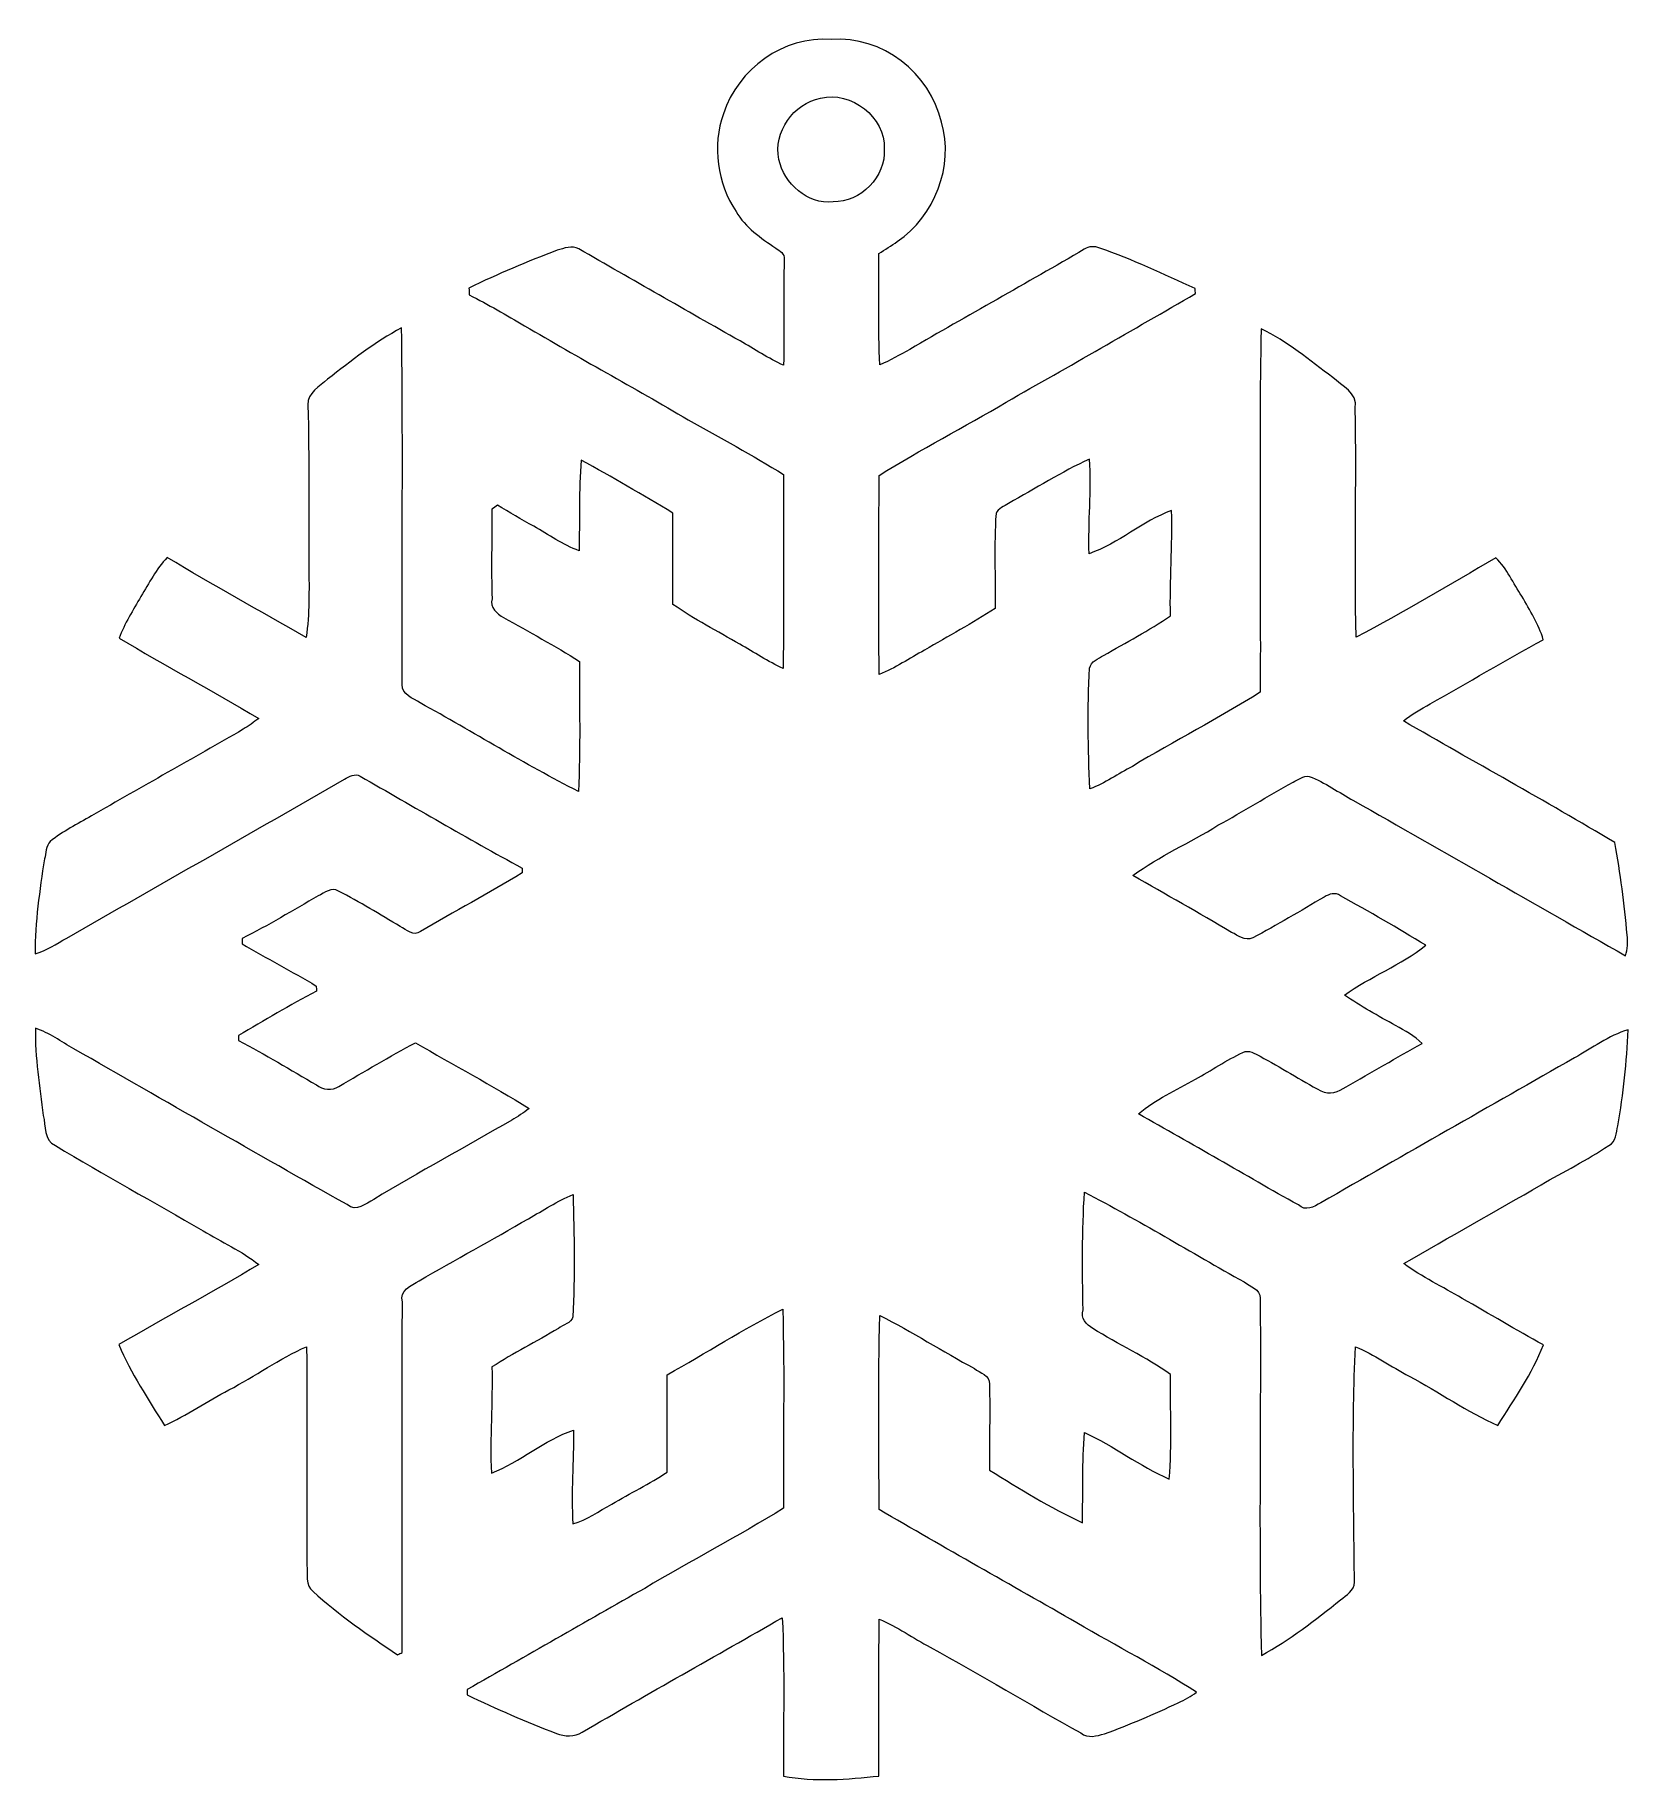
# Model space of a CAD drawing. Header units: centimetres. Extents: x -14.7 to 14.7, y -16.1 to 16.2.
import ezdxf

# ---------------------------------------------------------------- set-up
doc = ezdxf.new("R2010")
doc.units = ezdxf.units.CM
doc.header["$MEASUREMENT"] = 0
doc.layers.add('Layer 1', color=7, linetype='Continuous')

msp = doc.modelspace()

# ---------------------------------------------------------------- linework, layer by layer
at = {"layer": 'Layer 1', "color": 251, "lineweight": 9}
for points, knots in [([(-2.00166, 14.72511), (-1.72826, 15.54885), (-0.89005, 16.17573), (-0.00634, 16.09495), (-0.00634, 16.09495), (0.93205, 16.18208), (1.8274, 15.46982), (2.03448, 14.56883), (2.03448, 14.56883), (2.27472, 13.75744), (1.90748, 12.83175), (1.21638, 12.36079), (1.21638, 12.36079), (1.10702, 12.27965), (0.9899, 12.21086), (0.87666, 12.13537), (0.87666, 12.13537), (0.87807, 11.44851), (0.86114, 10.7613), (0.89077, 10.07515), (0.89077, 10.07515), (1.08515, 10.1524), (1.26401, 10.26212), (1.44604, 10.36407), (1.44604, 10.36407), (2.51954, 10.98743), (3.6054, 11.59068), (4.67713, 12.21686), (4.67713, 12.21686), (4.76286, 12.27401), (4.8694, 12.27436), (4.96359, 12.23873), (4.96359, 12.23873), (5.56684, 12.02883), (6.14398, 11.7526), (6.72571, 11.49084), (6.72571, 11.49084), (6.72748, 11.46685), (6.73101, 11.41888), (6.73277, 11.39489), (6.73277, 11.39489), (5.56825, 10.72249), (4.40444, 10.04833), (3.23216, 9.3897), (3.23216, 9.3897), (2.4571, 8.92262), (1.64995, 8.51058), (0.88125, 8.03221), (0.88125, 8.03221), (0.87172, 6.8049), (0.87172, 5.57723), (0.88019, 4.34992), (0.88019, 4.34992), (1.17934, 4.46104), (1.4411, 4.65013), (1.72227, 4.79794), (1.72227, 4.79794), (2.15618, 5.05865), (2.60562, 5.29254), (3.02825, 5.57158), (3.02825, 5.57158), (3.0346, 6.15578), (3.00285, 6.7414), (3.04307, 7.32489), (3.04307, 7.32489), (3.08046, 7.42437), (3.19441, 7.45789), (3.27449, 7.51292), (3.27449, 7.51292), (3.77579, 7.7835), (4.2538, 8.09924), (4.77379, 8.33383), (4.77379, 8.33383), (4.81613, 7.74999), (4.7424, 7.16649), (4.76708, 6.58265), (4.76708, 6.58265), (5.31284, 6.77103), (5.74923, 7.18519), (6.29145, 7.38133), (6.29145, 7.38133), (6.31155, 6.73152), (6.2537, 6.08205), (6.27169, 5.43188), (6.27169, 5.43188), (5.87235, 5.16518), (5.45113, 4.93447), (5.03203, 4.70128), (5.03203, 4.70128), (4.93819, 4.63884), (4.80025, 4.59192), (4.7745, 4.46668), (4.7745, 4.46668), (4.73464, 3.72268), (4.74346, 2.97514), (4.78015, 2.23113), (4.78015, 2.23113), (5.05955, 2.33485), (5.30437, 2.50877), (5.56649, 2.64741), (5.56649, 2.64741), (6.34824, 3.11625), (7.15857, 3.5357), (7.93221, 4.01901), (7.93221, 4.01901), (7.94103, 6.2595), (7.90999, 8.5007), (7.94633, 10.74084), (7.94633, 10.74084), (8.43492, 10.51859), (8.84238, 10.1577), (9.27277, 9.84337), (9.27277, 9.84337), (9.4421, 9.68568), (9.73703, 9.5615), (9.68975, 9.27822), (9.68975, 9.27822), (9.71726, 7.86464), (9.66718, 6.44965), (9.70951, 5.03642), (9.70951, 5.03642), (10.58369, 5.50138), (11.43565, 6.00691), (12.28973, 6.50715), (12.28973, 6.50715), (12.49822, 6.30501), (12.61499, 6.03337), (12.77268, 5.79383), (12.77268, 5.79383), (12.91873, 5.53384), (13.08736, 5.27984), (13.16885, 4.98985), (13.16885, 4.98985), (12.464, 4.6085), (11.77714, 4.19575), (11.07758, 3.80452), (11.07758, 3.80452), (10.90754, 3.7068), (10.73186, 3.61578), (10.58087, 3.48914), (10.58087, 3.48914), (11.88262, 2.73313), (13.20377, 2.01135), (14.49423, 1.2363), (14.49423, 1.2363), (14.59725, 0.67009), (14.66921, 0.09894), (14.72178, -0.47397), (14.72178, -0.47397), (14.738, -0.60273), (14.72601, -0.73361), (14.69285, -0.8585), (14.69285, -0.8585), (13.01574, 0.0993), (11.3397, 1.0585), (9.66083, 2.01312), (9.66083, 2.01312), (9.38707, 2.16163), (9.13448, 2.35213), (8.83991, 2.45938), (8.83991, 2.45938), (8.7302, 2.4869), (8.63424, 2.39306), (8.53863, 2.35637), (8.53863, 2.35637), (8.07262, 2.09425), (7.61648, 1.81556), (7.1494, 1.55627), (7.1494, 1.55627), (6.63188, 1.23524), (6.0692, 0.98865), (5.57707, 0.62776), (5.57707, 0.62776), (6.18561, 0.2778), (6.79698, -0.06722), (7.40128, -0.42423), (7.40128, -0.42423), (7.52264, -0.48032), (7.64788, -0.59285), (7.79287, -0.52759), (7.79287, -0.52759), (8.2409, -0.28841), (8.67763, -0.0277), (9.11577, 0.22947), (9.11577, 0.22947), (9.2068, 0.28627), (9.32251, 0.32155), (9.41917, 0.25417), (9.41917, 0.25417), (9.94657, -0.04675), (10.47715, -0.3445), (10.99468, -0.6627), (10.99468, -0.6627), (10.53677, -1.03559), (9.96668, -1.24055), (9.48832, -1.58557), (9.48832, -1.58557), (9.79487, -1.78877), (10.11344, -1.97398), (10.43764, -2.14825), (10.43764, -2.14825), (10.61086, -2.24209), (10.78654, -2.34052), (10.92589, -2.48233), (10.92589, -2.48233), (10.45281, -2.74162), (9.98819, -3.01573), (9.52042, -3.2842), (9.52042, -3.2842), (9.38636, -3.37063), (9.20856, -3.44436), (9.0558, -3.35969), (9.0558, -3.35969), (8.67658, -3.15226), (8.31004, -2.92225), (7.92904, -2.71799), (7.92904, -2.71799), (7.83379, -2.66789), (7.72337, -2.59063), (7.60978, -2.64567), (7.60978, -2.64567), (7.30533, -2.78854), (7.02734, -2.98045), (6.73277, -3.14167), (6.73277, -3.14167), (6.37858, -3.34734), (5.9937, -3.51209), (5.6822, -3.78373), (5.6822, -3.78373), (6.67139, -4.33759), (7.64682, -4.91615), (8.63706, -5.46789), (8.63706, -5.46789), (8.7683, -5.5956), (8.92881, -5.5007), (9.05405, -5.42944), (9.05405, -5.42944), (10.61474, -4.5295), (12.18213, -3.64191), (13.74529, -2.74621), (13.74529, -2.74621), (14.07302, -2.56947), (14.37782, -2.33522), (14.738, -2.22586), (14.738, -2.22586), (14.71966, -2.8217), (14.64769, -3.41578), (14.55138, -4.00422), (14.55138, -4.00422), (14.51364, -4.12628), (14.52951, -4.3076), (14.37993, -4.36617), (14.37993, -4.36617), (13.98376, -4.64239), (13.54456, -4.84806), (13.13075, -5.09571), (13.13075, -5.09571), (12.28479, -5.58501), (11.43283, -6.06373), (10.58757, -6.55445), (10.58757, -6.55445), (10.92871, -6.79998), (11.30724, -6.98766), (11.67025, -7.19862), (11.67025, -7.19862), (12.1726, -7.48225), (12.66579, -7.78211), (13.17238, -8.05869), (13.17238, -8.05869), (12.96424, -8.59244), (12.62733, -9.0627), (12.3303, -9.54812), (12.3303, -9.54812), (11.75562, -9.29482), (11.23986, -8.93146), (10.68706, -8.63689), (10.68706, -8.63689), (10.35262, -8.46086), (10.0443, -8.23367), (9.69222, -8.09326), (9.69222, -8.09326), (9.6252, -9.54388), (9.664, -10.99874), (9.67458, -12.45042), (9.67458, -12.45042), (9.67705, -12.60776), (9.51901, -12.68431), (9.41917, -12.77674), (9.41917, -12.77674), (8.95104, -13.14751), (8.47796, -13.51793), (7.95267, -13.80544), (7.95267, -13.80544), (7.90117, -11.6027), (7.94738, -9.39783), (7.93151, -7.19474), (7.93151, -7.19474), (7.93645, -7.02858), (7.74313, -6.97566), (7.63623, -6.89276), (7.63623, -6.89276), (6.64775, -6.3449), (5.68361, -5.75117), (4.67925, -5.23294), (4.67925, -5.23294), (4.63339, -5.95755), (4.64255, -6.68462), (4.65315, -7.41064), (4.65315, -7.41064), (4.60552, -7.56586), (4.71453, -7.68228), (4.8327, -7.75283), (4.8327, -7.75283), (5.30437, -8.05058), (5.81731, -8.28129), (6.27275, -8.6055), (6.27275, -8.6055), (6.2664, -9.25002), (6.2978, -9.89631), (6.24946, -10.53978), (6.24946, -10.53978), (5.69913, -10.30659), (5.22359, -9.9263), (4.6796, -9.67829), (4.6796, -9.67829), (4.63656, -10.23357), (4.65315, -10.79131), (4.6422, -11.34834), (4.6422, -11.34834), (4.04496, -11.06788), (3.48016, -10.72216), (2.92101, -10.37327), (2.92101, -10.37327), (2.91783, -9.84269), (2.93476, -9.31211), (2.92101, -8.78188), (2.92101, -8.78188), (2.933, -8.62208), (2.74391, -8.57375), (2.64231, -8.49719), (2.64231, -8.49719), (2.05669, -8.1737), (1.48873, -7.8188), (0.89395, -7.51294), (0.89395, -7.51294), (0.85549, -8.71027), (0.88054, -9.90866), (0.87913, -11.10634), (0.87913, -11.10634), (2.0948, -11.81083), (3.31788, -12.50228), (4.53743, -13.20007), (4.53743, -13.20007), (5.27403, -13.63223), (6.03356, -14.02593), (6.75464, -14.48419), (6.75464, -14.48419), (6.65128, -14.56427), (6.53486, -14.62565), (6.41633, -14.68033), (6.41633, -14.68033), (5.96936, -14.89058), (5.51498, -15.08602), (5.05073, -15.25536), (5.05073, -15.25536), (4.90891, -15.29381), (4.7424, -15.34532), (4.6154, -15.23913), (4.6154, -15.23913), (3.68018, -14.7216), (2.76508, -14.16704), (1.82704, -13.6541), (1.82704, -13.6541), (1.51166, -13.48265), (1.21497, -13.27416), (0.88336, -13.13375), (0.88336, -13.13375), (0.86749, -14.10107), (0.87737, -15.06838), (0.87772, -16.03605), (0.87772, -16.03605), (0.29387, -16.09638), (-0.31079, -16.14753), (-0.89146, -16.03782), (-0.89146, -16.03782), (-0.89746, -15.06062), (-0.86148, -14.08237), (-0.91298, -13.10623), (-0.91298, -13.10623), (-2.14348, -13.81673), (-3.38667, -14.50535), (-4.61257, -15.22431), (-4.61257, -15.22431), (-4.75474, -15.31533), (-4.93783, -15.30686), (-5.09059, -15.24689), (-5.09059, -15.24689), (-5.65397, -15.03875), (-6.20148, -14.79075), (-6.7437, -14.53357), (-6.7437, -14.53357), (-6.74335, -14.50888), (-6.74265, -14.45914), (-6.74229, -14.43444), (-6.74229, -14.43444), (-5.64445, -13.81673), (-4.55542, -13.18208), (-3.45758, -12.56366), (-3.45758, -12.56366), (-2.60702, -12.05884), (-1.73144, -11.59635), (-0.88794, -11.08023), (-0.88794, -11.08023), (-0.89781, -9.85292), (-0.86853, -8.62525), (-0.90275, -7.39864), (-0.90275, -7.39864), (-1.63689, -7.76024), (-2.32234, -8.21427), (-3.03918, -8.60902), (-3.03918, -8.60902), (-3.04165, -9.20945), (-3.04024, -9.80988), (-3.03918, -10.41066), (-3.03918, -10.41066), (-3.36833, -10.63009), (-3.72604, -10.80189), (-4.06612, -11.00262), (-4.06612, -11.00262), (-4.30248, -11.13315), (-4.52579, -11.29613), (-4.78825, -11.37057), (-4.78825, -11.37057), (-4.8193, -10.79237), (-4.77309, -10.21452), (-4.77238, -9.63631), (-4.77238, -9.63631), (-5.32025, -9.8127), (-5.75804, -10.22616), (-6.29391, -10.43253), (-6.29391, -10.43253), (-6.32813, -9.77742), (-6.26675, -9.12232), (-6.28403, -8.46685), (-6.28403, -8.46685), (-5.88434, -8.2125), (-5.46488, -7.99166), (-5.0539, -7.75636), (-5.0539, -7.75636), (-4.97029, -7.68192), (-4.81471, -7.66005), (-4.78614, -7.53623), (-4.78614, -7.53623), (-4.74663, -6.78375), (-4.76321, -6.02845), (-4.78367, -5.27563), (-4.78367, -5.27563), (-5.07506, -5.39204), (-5.33541, -5.57231), (-5.60988, -5.72224), (-5.60988, -5.72224), (-6.27874, -6.11312), (-6.9589, -6.48495), (-7.63023, -6.87159), (-7.63023, -6.87159), (-7.77064, -6.96332), (-8.00524, -7.04163), (-7.94033, -7.2667), (-7.94033, -7.2667), (-7.95267, -9.42782), (-7.9368, -11.58964), (-7.94597, -13.75111), (-7.94597, -13.75111), (-7.96643, -13.76099), (-8.00771, -13.7811), (-8.02852, -13.79133), (-8.02852, -13.79133), (-8.5718, -13.4322), (-9.11049, -13.0579), (-9.5945, -12.62152), (-9.5945, -12.62152), (-9.74443, -12.50722), (-9.68939, -12.29626), (-9.70915, -12.1368), (-9.70915, -12.1368), (-9.71339, -10.78813), (-9.69892, -9.43946), (-9.71267, -8.09115), (-9.71267, -8.09115), (-10.21715, -8.31128), (-10.66518, -8.63936), (-11.15378, -8.8916), (-11.15378, -8.8916), (-11.55595, -9.09974), (-11.92813, -9.36503), (-12.34264, -9.54953), (-12.34264, -9.54953), (-12.64497, -9.06481), (-12.96706, -8.58398), (-13.18543, -8.05375), (-13.18543, -8.05375), (-12.32923, -7.54822), (-11.45117, -7.08044), (-10.5978, -6.56997), (-10.5978, -6.56997), (-10.9153, -6.32091), (-11.28713, -6.15687), (-11.62897, -5.9452), (-11.62897, -5.9452), (-12.53843, -5.41744), (-13.462, -4.91332), (-14.36088, -4.36864), (-14.36088, -4.36864), (-14.5796, -4.27374), (-14.53621, -4.00457), (-14.58595, -3.81583), (-14.58595, -3.81583), (-14.65475, -3.2782), (-14.74012, -2.73915), (-14.73165, -2.19588), (-14.73165, -2.19588), (-14.47483, -2.28513), (-14.25187, -2.44564), (-14.01833, -2.58111), (-14.01833, -2.58111), (-12.33311, -3.54137), (-10.6546, -4.51469), (-8.96267, -5.4626), (-8.96267, -5.4626), (-8.79546, -5.60865), (-8.62048, -5.44002), (-8.47055, -5.36594), (-8.47055, -5.36594), (-7.62882, -4.86041), (-6.76663, -4.39086), (-5.9182, -3.89697), (-5.9182, -3.89697), (-5.80708, -3.83312), (-5.69913, -3.76362), (-5.59753, -3.6853), (-5.59753, -3.6853), (-6.28333, -3.25527), (-6.99982, -2.87639), (-7.69761, -2.4661), (-7.69761, -2.4661), (-8.17738, -2.72328), (-8.64693, -2.99845), (-9.11507, -3.27608), (-9.11507, -3.27608), (-9.24349, -3.35934), (-9.41282, -3.34064), (-9.53241, -3.24857), (-9.53241, -3.24857), (-10.00865, -2.96775), (-10.4835, -2.68412), (-10.97139, -2.42377), (-10.97139, -2.42377), (-10.9728, -2.40084), (-10.97527, -2.35533), (-10.97668, -2.33275), (-10.97668, -2.33275), (-10.49691, -2.05723), (-10.02383, -1.76972), (-9.53312, -1.5136), (-9.53312, -1.5136), (-9.53312, -1.48962), (-9.53347, -1.44164), (-9.53382, -1.41765), (-9.53382, -1.41765), (-9.98714, -1.14883), (-10.45175, -0.90012), (-10.90825, -0.6366), (-10.90825, -0.6366), (-10.90683, -0.6112), (-10.90472, -0.5604), (-10.90366, -0.535), (-10.90366, -0.535), (-10.42282, -0.29582), (-9.96351, -0.01642), (-9.49784, 0.25064), (-9.49784, 0.25064), (-9.38283, 0.3032), (-9.25124, 0.42068), (-9.12072, 0.34095), (-9.12072, 0.34095), (-8.73266, 0.13563), (-8.3559, -0.09156), (-7.97984, -0.31804), (-7.97984, -0.31804), (-7.86554, -0.37237), (-7.73501, -0.50431), (-7.60554, -0.40941), (-7.60554, -0.40941), (-6.98006, -0.04429), (-6.34542, 0.30461), (-5.72241, 0.67432), (-5.72241, 0.67432), (-5.72382, 0.69725), (-5.72629, 0.74241), (-5.7277, 0.76534), (-5.7277, 0.76534), (-6.73524, 1.31638), (-7.72725, 1.89493), (-8.72313, 2.46643), (-8.72313, 2.46643), (-8.81979, 2.52641), (-8.92493, 2.45479), (-9.01242, 2.41175), (-9.01242, 2.41175), (-10.72127, 1.42398), (-12.43965, 0.45172), (-14.15168, -0.53077), (-14.15168, -0.53077), (-14.34183, -0.63695), (-14.52598, -0.76254), (-14.738, -0.82287), (-14.738, -0.82287), (-14.73553, -0.23302), (-14.65616, 0.3533), (-14.56373, 0.93432), (-14.56373, 0.93432), (-14.53304, 1.04015), (-14.53903, 1.1728), (-14.4586, 1.25923), (-14.4586, 1.25923), (-14.2233, 1.44514), (-13.95413, 1.58096), (-13.69554, 1.73089), (-13.69554, 1.73089), (-12.76068, 2.26782), (-11.82088, 2.79558), (-10.88673, 3.33356), (-10.88673, 3.33356), (-10.7883, 3.39671), (-10.69199, 3.46303), (-10.59921, 3.53465), (-10.59921, 3.53465), (-11.45752, 4.03453), (-12.325, 4.51854), (-13.18296, 5.01843), (-13.18296, 5.01843), (-13.08241, 5.29183), (-12.92331, 5.53842), (-12.78114, 5.79101), (-12.78114, 5.79101), (-12.62874, 6.0376), (-12.49433, 6.29936), (-12.29501, 6.5128), (-12.29501, 6.5128), (-11.44553, 6.00656), (-10.58157, 5.52431), (-9.72221, 5.03466), (-9.72221, 5.03466), (-9.65694, 5.46998), (-9.67034, 5.91131), (-9.67, 6.34981), (-9.67, 6.34981), (-9.67881, 7.345), (-9.65835, 8.34054), (-9.69151, 9.33537), (-9.69151, 9.33537), (-9.70244, 9.55868), (-9.4675, 9.68074), (-9.32603, 9.81303), (-9.32603, 9.81303), (-8.88224, 10.14605), (-8.4515, 10.50589), (-7.9555, 10.76059), (-7.9555, 10.76059), (-7.92692, 8.56067), (-7.95338, 6.3604), (-7.94421, 4.16047), (-7.94421, 4.16047), (-7.95197, 3.97068), (-7.74136, 3.9093), (-7.61048, 3.8211), (-7.61048, 3.8211), (-6.63011, 3.28206), (-5.67973, 2.68868), (-4.68242, 2.18139), (-4.68242, 2.18139), (-4.64537, 2.98325), (-4.66796, 3.78618), (-4.66302, 4.58839), (-4.66302, 4.58839), (-5.11881, 4.8812), (-5.59929, 5.13273), (-6.06919, 5.40119), (-6.06919, 5.40119), (-6.19231, 5.4714), (-6.32601, 5.58323), (-6.28086, 5.74974), (-6.28086, 5.74974), (-6.30132, 6.30078), (-6.28333, 6.85252), (-6.28333, 7.40391), (-6.28333, 7.40391), (-6.24981, 7.43002), (-6.2163, 7.45648), (-6.18243, 7.48258), (-6.18243, 7.48258), (-5.9623, 7.345), (-5.73793, 7.21412), (-5.51039, 7.08923), (-5.51039, 7.08923), (-5.23239, 6.93578), (-4.97204, 6.74633), (-4.67219, 6.63591), (-4.67219, 6.63591), (-4.65985, 7.19542), (-4.67678, 7.75563), (-4.63339, 8.31408), (-4.63339, 8.31408), (-4.05906, 8.00399), (-3.4978, 7.66814), (-2.93582, 7.33583), (-2.93582, 7.33583), (-2.93335, 6.77138), (-2.93511, 6.20694), (-2.93406, 5.64249), (-2.93406, 5.64249), (-2.53964, 5.36803), (-2.11208, 5.14755), (-1.69651, 4.90801), (-1.69651, 4.90801), (-1.43052, 4.75702), (-1.17439, 4.58663), (-0.8964, 4.45787), (-0.8964, 4.45787), (-0.87876, 5.65378), (-0.89252, 6.8497), (-0.88794, 8.04561), (-0.88794, 8.04561), (-1.46227, 8.40898), (-2.06552, 8.72401), (-2.6543, 9.06267), (-2.6543, 9.06267), (-3.65584, 9.65358), (-4.67854, 10.20814), (-5.67867, 10.80187), (-5.67867, 10.80187), (-6.0191, 10.99343), (-6.35177, 11.19874), (-6.70278, 11.3709), (-6.70278, 11.3709), (-6.7056, 11.41358), (-6.70772, 11.45662), (-6.71019, 11.49931), (-6.71019, 11.49931), (-6.17608, 11.75684), (-5.63034, 11.98967), (-5.07506, 12.19746), (-5.07506, 12.19746), (-4.95053, 12.23485), (-4.80272, 12.29024), (-4.67854, 12.22462), (-4.67854, 12.22462), (-3.68441, 11.65524), (-2.6917, 11.08303), (-1.69404, 10.51965), (-1.69404, 10.51965), (-1.42417, 10.37113), (-1.16981, 10.19297), (-0.88688, 10.06915), (-0.88688, 10.06915), (-0.87665, 10.72214), (-0.89393, 11.37584), (-0.87665, 12.02883), (-0.87665, 12.02883), (-0.86359, 12.13113), (-0.9592, 12.18934), (-1.03187, 12.23873), (-1.03187, 12.23873), (-1.3081, 12.42323), (-1.59738, 12.61832), (-1.76671, 12.9136), (-1.76671, 12.9136), (-2.11526, 13.43888), (-2.21051, 14.12891), (-2.00166, 14.72511), (-2.00166, 14.72511), (-2.00166, 14.72511), (-2.00166, 14.72511), (-2.00166, 14.72511)], [0, 0, 0, 0, 0.00507614, 0.00507614, 0.00507614, 0.00507614, 0.01015228, 0.01015228, 0.01015228, 0.01015228, 0.01522843, 0.01522843, 0.01522843, 0.01522843, 0.02030457, 0.02030457, 0.02030457, 0.02030457, 0.02538071, 0.02538071, 0.02538071, 0.02538071, 0.03045685, 0.03045685, 0.03045685, 0.03045685, 0.03553299, 0.03553299, 0.03553299, 0.03553299, 0.04060914, 0.04060914, 0.04060914, 0.04060914, 0.04568528, 0.04568528, 0.04568528, 0.04568528, 0.05076142, 0.05076142, 0.05076142, 0.05076142, 0.05583756, 0.05583756, 0.05583756, 0.05583756, 0.06091371, 0.06091371, 0.06091371, 0.06091371, 0.06598985, 0.06598985, 0.06598985, 0.06598985, 0.07106599, 0.07106599, 0.07106599, 0.07106599, 0.07614213, 0.07614213, 0.07614213, 0.07614213, 0.08121827, 0.08121827, 0.08121827, 0.08121827, 0.08629442, 0.08629442, 0.08629442, 0.08629442, 0.09137056, 0.09137056, 0.09137056, 0.09137056, 0.0964467, 0.0964467, 0.0964467, 0.0964467, 0.10152284, 0.10152284, 0.10152284, 0.10152284, 0.10659898, 0.10659898, 0.10659898, 0.10659898, 0.11167513, 0.11167513, 0.11167513, 0.11167513, 0.11675127, 0.11675127, 0.11675127, 0.11675127, 0.12182741, 0.12182741, 0.12182741, 0.12182741, 0.12690355, 0.12690355, 0.12690355, 0.12690355, 0.1319797, 0.1319797, 0.1319797, 0.1319797, 0.13705584, 0.13705584, 0.13705584, 0.13705584, 0.14213198, 0.14213198, 0.14213198, 0.14213198, 0.14720812, 0.14720812, 0.14720812, 0.14720812, 0.15228426, 0.15228426, 0.15228426, 0.15228426, 0.15736041, 0.15736041, 0.15736041, 0.15736041, 0.16243655, 0.16243655, 0.16243655, 0.16243655, 0.16751269, 0.16751269, 0.16751269, 0.16751269, 0.17258883, 0.17258883, 0.17258883, 0.17258883, 0.17766497, 0.17766497, 0.17766497, 0.17766497, 0.18274112, 0.18274112, 0.18274112, 0.18274112, 0.18781726, 0.18781726, 0.18781726, 0.18781726, 0.1928934, 0.1928934, 0.1928934, 0.1928934, 0.19796954, 0.19796954, 0.19796954, 0.19796954, 0.20304569, 0.20304569, 0.20304569, 0.20304569, 0.20812183, 0.20812183, 0.20812183, 0.20812183, 0.21319797, 0.21319797, 0.21319797, 0.21319797, 0.21827411, 0.21827411, 0.21827411, 0.21827411, 0.22335025, 0.22335025, 0.22335025, 0.22335025, 0.2284264, 0.2284264, 0.2284264, 0.2284264, 0.23350254, 0.23350254, 0.23350254, 0.23350254, 0.23857868, 0.23857868, 0.23857868, 0.23857868, 0.24365482, 0.24365482, 0.24365482, 0.24365482, 0.24873096, 0.24873096, 0.24873096, 0.24873096, 0.25380711, 0.25380711, 0.25380711, 0.25380711, 0.25888325, 0.25888325, 0.25888325, 0.25888325, 0.26395939, 0.26395939, 0.26395939, 0.26395939, 0.26903553, 0.26903553, 0.26903553, 0.26903553, 0.27411168, 0.27411168, 0.27411168, 0.27411168, 0.27918782, 0.27918782, 0.27918782, 0.27918782, 0.28426396, 0.28426396, 0.28426396, 0.28426396, 0.2893401, 0.2893401, 0.2893401, 0.2893401, 0.29441624, 0.29441624, 0.29441624, 0.29441624, 0.29949239, 0.29949239, 0.29949239, 0.29949239, 0.30456853, 0.30456853, 0.30456853, 0.30456853, 0.30964467, 0.30964467, 0.30964467, 0.30964467, 0.31472081, 0.31472081, 0.31472081, 0.31472081, 0.31979695, 0.31979695, 0.31979695, 0.31979695, 0.3248731, 0.3248731, 0.3248731, 0.3248731, 0.32994924, 0.32994924, 0.32994924, 0.32994924, 0.33502538, 0.33502538, 0.33502538, 0.33502538, 0.34010152, 0.34010152, 0.34010152, 0.34010152, 0.34517766, 0.34517766, 0.34517766, 0.34517766, 0.35025381, 0.35025381, 0.35025381, 0.35025381, 0.35532995, 0.35532995, 0.35532995, 0.35532995, 0.36040609, 0.36040609, 0.36040609, 0.36040609, 0.36548223, 0.36548223, 0.36548223, 0.36548223, 0.37055838, 0.37055838, 0.37055838, 0.37055838, 0.37563452, 0.37563452, 0.37563452, 0.37563452, 0.38071066, 0.38071066, 0.38071066, 0.38071066, 0.3857868, 0.3857868, 0.3857868, 0.3857868, 0.39086294, 0.39086294, 0.39086294, 0.39086294, 0.39593909, 0.39593909, 0.39593909, 0.39593909, 0.40101523, 0.40101523, 0.40101523, 0.40101523, 0.40609137, 0.40609137, 0.40609137, 0.40609137, 0.41116751, 0.41116751, 0.41116751, 0.41116751, 0.41624365, 0.41624365, 0.41624365, 0.41624365, 0.4213198, 0.4213198, 0.4213198, 0.4213198, 0.42639594, 0.42639594, 0.42639594, 0.42639594, 0.43147208, 0.43147208, 0.43147208, 0.43147208, 0.43654822, 0.43654822, 0.43654822, 0.43654822, 0.44162437, 0.44162437, 0.44162437, 0.44162437, 0.44670051, 0.44670051, 0.44670051, 0.44670051, 0.45177665, 0.45177665, 0.45177665, 0.45177665, 0.45685279, 0.45685279, 0.45685279, 0.45685279, 0.46192893, 0.46192893, 0.46192893, 0.46192893, 0.46700508, 0.46700508, 0.46700508, 0.46700508, 0.47208122, 0.47208122, 0.47208122, 0.47208122, 0.47715736, 0.47715736, 0.47715736, 0.47715736, 0.4822335, 0.4822335, 0.4822335, 0.4822335, 0.48730964, 0.48730964, 0.48730964, 0.48730964, 0.49238579, 0.49238579, 0.49238579, 0.49238579, 0.49746193, 0.49746193, 0.49746193, 0.49746193, 0.50253807, 0.50253807, 0.50253807, 0.50253807, 0.50761421, 0.50761421, 0.50761421, 0.50761421, 0.51269036, 0.51269036, 0.51269036, 0.51269036, 0.5177665, 0.5177665, 0.5177665, 0.5177665, 0.52284264, 0.52284264, 0.52284264, 0.52284264, 0.52791878, 0.52791878, 0.52791878, 0.52791878, 0.53299492, 0.53299492, 0.53299492, 0.53299492, 0.53807107, 0.53807107, 0.53807107, 0.53807107, 0.54314721, 0.54314721, 0.54314721, 0.54314721, 0.54822335, 0.54822335, 0.54822335, 0.54822335, 0.55329949, 0.55329949, 0.55329949, 0.55329949, 0.55837563, 0.55837563, 0.55837563, 0.55837563, 0.56345178, 0.56345178, 0.56345178, 0.56345178, 0.56852792, 0.56852792, 0.56852792, 0.56852792, 0.57360406, 0.57360406, 0.57360406, 0.57360406, 0.5786802, 0.5786802, 0.5786802, 0.5786802, 0.58375635, 0.58375635, 0.58375635, 0.58375635, 0.58883249, 0.58883249, 0.58883249, 0.58883249, 0.59390863, 0.59390863, 0.59390863, 0.59390863, 0.59898477, 0.59898477, 0.59898477, 0.59898477, 0.60406091, 0.60406091, 0.60406091, 0.60406091, 0.60913706, 0.60913706, 0.60913706, 0.60913706, 0.6142132, 0.6142132, 0.6142132, 0.6142132, 0.61928934, 0.61928934, 0.61928934, 0.61928934, 0.62436548, 0.62436548, 0.62436548, 0.62436548, 0.62944162, 0.62944162, 0.62944162, 0.62944162, 0.63451777, 0.63451777, 0.63451777, 0.63451777, 0.63959391, 0.63959391, 0.63959391, 0.63959391, 0.64467005, 0.64467005, 0.64467005, 0.64467005, 0.64974619, 0.64974619, 0.64974619, 0.64974619, 0.65482234, 0.65482234, 0.65482234, 0.65482234, 0.65989848, 0.65989848, 0.65989848, 0.65989848, 0.66497462, 0.66497462, 0.66497462, 0.66497462, 0.67005076, 0.67005076, 0.67005076, 0.67005076, 0.6751269, 0.6751269, 0.6751269, 0.6751269, 0.68020305, 0.68020305, 0.68020305, 0.68020305, 0.68527919, 0.68527919, 0.68527919, 0.68527919, 0.69035533, 0.69035533, 0.69035533, 0.69035533, 0.69543147, 0.69543147, 0.69543147, 0.69543147, 0.70050761, 0.70050761, 0.70050761, 0.70050761, 0.70558376, 0.70558376, 0.70558376, 0.70558376, 0.7106599, 0.7106599, 0.7106599, 0.7106599, 0.71573604, 0.71573604, 0.71573604, 0.71573604, 0.72081218, 0.72081218, 0.72081218, 0.72081218, 0.72588832, 0.72588832, 0.72588832, 0.72588832, 0.73096447, 0.73096447, 0.73096447, 0.73096447, 0.73604061, 0.73604061, 0.73604061, 0.73604061, 0.74111675, 0.74111675, 0.74111675, 0.74111675, 0.74619289, 0.74619289, 0.74619289, 0.74619289, 0.75126904, 0.75126904, 0.75126904, 0.75126904, 0.75634518, 0.75634518, 0.75634518, 0.75634518, 0.76142132, 0.76142132, 0.76142132, 0.76142132, 0.76649746, 0.76649746, 0.76649746, 0.76649746, 0.7715736, 0.7715736, 0.7715736, 0.7715736, 0.77664975, 0.77664975, 0.77664975, 0.77664975, 0.78172589, 0.78172589, 0.78172589, 0.78172589, 0.78680203, 0.78680203, 0.78680203, 0.78680203, 0.79187817, 0.79187817, 0.79187817, 0.79187817, 0.79695431, 0.79695431, 0.79695431, 0.79695431, 0.80203046, 0.80203046, 0.80203046, 0.80203046, 0.8071066, 0.8071066, 0.8071066, 0.8071066, 0.81218274, 0.81218274, 0.81218274, 0.81218274, 0.81725888, 0.81725888, 0.81725888, 0.81725888, 0.82233503, 0.82233503, 0.82233503, 0.82233503, 0.82741117, 0.82741117, 0.82741117, 0.82741117, 0.83248731, 0.83248731, 0.83248731, 0.83248731, 0.83756345, 0.83756345, 0.83756345, 0.83756345, 0.84263959, 0.84263959, 0.84263959, 0.84263959, 0.84771574, 0.84771574, 0.84771574, 0.84771574, 0.85279188, 0.85279188, 0.85279188, 0.85279188, 0.85786802, 0.85786802, 0.85786802, 0.85786802, 0.86294416, 0.86294416, 0.86294416, 0.86294416, 0.8680203, 0.8680203, 0.8680203, 0.8680203, 0.87309645, 0.87309645, 0.87309645, 0.87309645, 0.87817259, 0.87817259, 0.87817259, 0.87817259, 0.88324873, 0.88324873, 0.88324873, 0.88324873, 0.88832487, 0.88832487, 0.88832487, 0.88832487, 0.89340102, 0.89340102, 0.89340102, 0.89340102, 0.89847716, 0.89847716, 0.89847716, 0.89847716, 0.9035533, 0.9035533, 0.9035533, 0.9035533, 0.90862944, 0.90862944, 0.90862944, 0.90862944, 0.91370558, 0.91370558, 0.91370558, 0.91370558, 0.91878173, 0.91878173, 0.91878173, 0.91878173, 0.92385787, 0.92385787, 0.92385787, 0.92385787, 0.92893401, 0.92893401, 0.92893401, 0.92893401, 0.93401015, 0.93401015, 0.93401015, 0.93401015, 0.93908629, 0.93908629, 0.93908629, 0.93908629, 0.94416244, 0.94416244, 0.94416244, 0.94416244, 0.94923858, 0.94923858, 0.94923858, 0.94923858, 0.95431472, 0.95431472, 0.95431472, 0.95431472, 0.95939086, 0.95939086, 0.95939086, 0.95939086, 0.96446701, 0.96446701, 0.96446701, 0.96446701, 0.96954315, 0.96954315, 0.96954315, 0.96954315, 0.97461929, 0.97461929, 0.97461929, 0.97461929, 0.97969543, 0.97969543, 0.97969543, 0.97969543, 0.98477157, 0.98477157, 0.98477157, 0.98477157, 0.98984772, 0.98984772, 0.98984772, 0.98984772, 1, 1, 1, 1]), ([(-0.20284, 15.0098), (-0.70308, 14.91561), (-1.08091, 14.38574), (-0.97648, 13.87915), (-0.97648, 13.87915), (-0.87382, 13.43535), (-0.44837, 13.03777), (0.02752, 13.09422), (0.02752, 13.09422), (0.53976, 13.07975), (1.01071, 13.56235), (0.97438, 14.07423), (0.97438, 14.07423), (0.99413, 14.65949), (0.36619, 15.1555), (-0.20284, 15.0098)], [0, 0, 0, 0, 0.2, 0.2, 0.2, 0.2, 0.4, 0.4, 0.4, 0.4, 0.6, 0.6, 0.6, 0.6, 1, 1, 1, 1])]:
    msp.add_open_spline(points, degree=3, knots=knots, dxfattribs=at)

doc.saveas('drawing.dxf')
